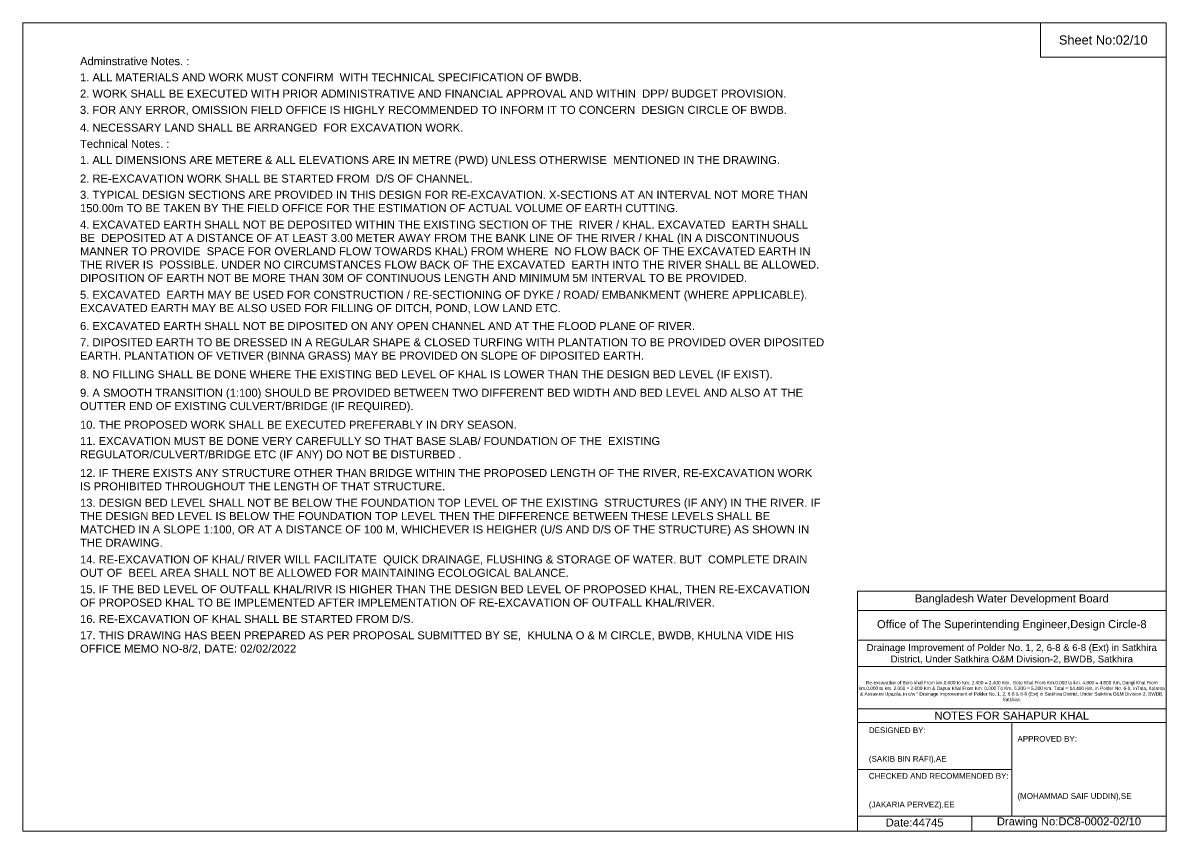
# Model space of a CAD drawing. Header units: inches. Extents: x 91000 to 208000, y -5656 to 20000.
# Drawn here: x 110000 to 118000, y 14344 to 20000 of the extents above; entities that cross this region are included whole.
import ezdxf

# ---------------------------------------------------------------- set-up
doc = ezdxf.new("R2010")
doc.units = ezdxf.units.IN
doc.header["$LTSCALE"] = 7
doc.header["$MEASUREMENT"] = 0
doc.layers.add('Cross Section Labels', color=7, linetype='Continuous', lineweight=9)
doc.styles.get("Standard").update_dxf_attribs({"font": 'arial.ttf'})

msp = doc.modelspace()

# ---------------------------------------------------------------- linework, layer by layer
at = {"layer": 'Cross Section Labels'}
for points in [[(110000, 20000), (118000, 20000), (118000, 14344), (110000, 14344)], [(117120, 20000), (118000, 20000), (118000, 19760), (117120, 19760)]]:
    msp.add_lwpolyline(points, close=True, dxfattribs=at)
for points in [[(115840, 14344), (115840, 16024), (118000, 16024)], [(115840, 15888), (118000, 15888)], [(115840, 15680), (118000, 15680)], [(115840, 15496), (118000, 15496)], [(115840, 15200), (118000, 15200)], [(115840, 15104), (118000, 15104)], [(116920, 15104), (116920, 14448)], [(115840, 14776), (116920, 14776)], [(115840, 14448), (118000, 14448)], [(116640, 14448), (116640, 14344)]]:
    msp.add_lwpolyline(points, dxfattribs=at)

# ---------------------------------------------------------------- texts
at = {"layer": 'Cross Section Labels', "attachment_point": 5}
for s, insert, char_height in [('Sheet No:02/10', (117560, 19880), 64), ('Bangladesh Water Development Board', (116920, 15964), 56), ('Office of The Superintending Engineer,Design Circle-8', (116920, 15784), 56)]:
    msp.add_mtext(s, dxfattribs=dict(at, insert=insert, char_height=char_height))
at = {"layer": 'Cross Section Labels'}
for s, insert, char_height, width, attachment_point in [('Adminstrative Notes. :', (110400, 19760), 56, 5200, 1), ('1. ALL MATERIALS AND WORK MUST CONFIRM  WITH TECHNICAL SPECIFICATION OF BWDB.', (110400, 19647.1), 56, 5200, 1), ('2. WORK SHALL BE EXECUTED WITH PRIOR ADMINISTRATIVE AND FINANCIAL APPROVAL AND WITHIN  DPP/ BUDGET PROVISION.', (110400, 19533.1), 56, 5200, 1), ('3. FOR ANY ERROR, OMISSION FIELD OFFICE IS HIGHLY RECOMMENDED TO INFORM IT TO CONCERN  DESIGN CIRCLE OF BWDB.', (110400, 19419.2), 56, 5200, 1), ('4. NECESSARY LAND SHALL BE ARRANGED  FOR EXCAVATION WORK. ', (110400, 19295.1), 56, 5200, 1), ('Technical Notes. :', (110400, 19181.2), 56, 5200, 1), ('1. ALL DIMENSIONS ARE METERE & ALL ELEVATIONS ARE IN METRE (PWD) UNLESS OTHERWISE  MENTIONED IN THE DRAWING.', (110400, 19068.3), 56, 5200, 1), ('2. RE-EXCAVATION WORK SHALL BE STARTED FROM  D/S OF CHANNEL.', (110400, 18938.8), 56, 5200, 1), ('3. TYPICAL DESIGN SECTIONS ARE PROVIDED IN THIS DESIGN FOR RE-EXCAVATION. X-SECTIONS AT AN INTERVAL NOT MORE THAN 150.00m TO BE TAKEN BY THE FIELD OFFICE FOR THE ESTIMATION OF ACTUAL VOLUME OF EARTH CUTTING.', (110400, 18824.8), 56, 5200, 1), ('4. EXCAVATED EARTH SHALL NOT BE DEPOSITED WITHIN THE EXISTING SECTION OF THE  RIVER / KHAL. EXCAVATED  EARTH SHALL BE  DEPOSITED AT A DISTANCE OF AT LEAST 3.00 METER AWAY FROM THE BANK LINE OF THE RIVER / KHAL (IN A DISCONTINUOUS  MANNER TO PROVIDE  SPACE FOR OVERLAND FLOW TOWARDS KHAL) FROM WHERE  NO FLOW BACK OF THE EXCAVATED EARTH IN THE RIVER IS  POSSIBLE. UNDER NO CIRCUMSTANCES FLOW BACK OF THE EXCAVATED  EARTH INTO THE RIVER SHALL BE ALLOWED. DIPOSITION OF EARTH NOT BE MORE THAN 30M OF CONTINUOUS LENGTH AND MINIMUM 5M INTERVAL TO BE PROVIDED.', (110400, 18616.6), 56, 5200, 1), ('5. EXCAVATED  EARTH MAY BE USED FOR CONSTRUCTION / RE-SECTIONING OF DYKE / ROAD/ EMBANKMENT (WHERE APPLICABLE). EXCAVATED EARTH MAY BE ALSO USED FOR FILLING OF DITCH, POND, LOW LAND ETC.', (110400, 18125.3), 56, 5200, 1), ('6. EXCAVATED EARTH SHALL NOT BE DIPOSITED ON ANY OPEN CHANNEL AND AT THE FLOOD PLANE OF RIVER.', (110400, 17906.9), 56, 5200, 1), ('7. DIPOSITED EARTH TO BE DRESSED IN A REGULAR SHAPE & CLOSED TURFING WITH PLANTATION TO BE PROVIDED OVER DIPOSITED EARTH. PLANTATION OF VETIVER (BINNA GRASS) MAY BE PROVIDED ON SLOPE OF DIPOSITED EARTH.^J', (110400, 17792.9), 56, 5200, 1), ('8. NO FILLING SHALL BE DONE WHERE THE EXISTING BED LEVEL OF KHAL IS LOWER THAN THE DESIGN BED LEVEL (IF EXIST).', (110400, 17569.1), 56, 5200, 1), ('9. A SMOOTH TRANSITION (1:100) SHOULD BE PROVIDED BETWEEN TWO DIFFERENT BED WIDTH AND BED LEVEL AND ALSO AT THE OUTTER END OF EXISTING CULVERT/BRIDGE (IF REQUIRED).', (110400, 17439.7), 56, 5200, 1), ('10. THE PROPOSED WORK SHALL BE EXECUTED PREFERABLY IN DRY SEASON.', (110400, 17215.9), 56, 5200, 1), ('11. EXCAVATION MUST BE DONE VERY CAREFULLY SO THAT BASE SLAB/ FOUNDATION OF THE  EXISTING REGULATOR/CULVERT/BRIDGE ETC (IF ANY) DO NOT BE DISTURBED .^J', (110400, 17102), 56, 5200, 1), ('12. IF THERE EXISTS ANY STRUCTURE OTHER THAN BRIDGE WITHIN THE PROPOSED LENGTH OF THE RIVER, RE-EXCAVATION WORK IS PROHIBITED THROUGHOUT THE LENGTH OF THAT STRUCTURE.', (110400, 16878.2), 56, 5200, 1), ('13. DESIGN BED LEVEL SHALL NOT BE BELOW THE FOUNDATION TOP LEVEL OF THE EXISTING  STRUCTURES (IF ANY) IN THE RIVER. IF THE DESIGN BED LEVEL IS BELOW THE FOUNDATION TOP LEVEL THEN THE DIFFERENCE BETWEEN THESE LEVELS SHALL BE MATCHED IN A SLOPE 1:100, OR AT A DISTANCE OF 100 M, WHICHEVER IS HEIGHER (U/S AND D/S OF THE STRUCTURE) AS SHOWN IN THE DRAWING.', (110400, 16669.9), 56, 5200, 1), ('14. RE-EXCAVATION OF KHAL/ RIVER WILL FACILITATE  QUICK DRAINAGE, FLUSHING & STORAGE OF WATER. BUT  COMPLETE DRAIN OUT OF  BEEL AREA SHALL NOT BE ALLOWED FOR MAINTAINING ECOLOGICAL BALANCE.', (110400, 16273), 56, 5200, 1), ('15. IF THE BED LEVEL OF OUTFALL KHAL/RIVR IS HIGHER THAN THE DESIGN BED LEVEL OF PROPOSED KHAL, THEN RE-EXCAVATION OF PROPOSED KHAL TO BE IMPLEMENTED AFTER IMPLEMENTATION OF RE-EXCAVATION OF OUTFALL KHAL/RIVER.', (110400, 16064.7), 56, 5200, 1), ('16. RE-EXCAVATION OF KHAL SHALL BE STARTED FROM D/S.', (110400, 15856.5), 56, 5200, 1), ('17. THIS DRAWING HAS BEEN PREPARED AS PER PROPOSAL SUBMITTED BY SE,  KHULNA O & M CIRCLE, BWDB, KHULNA VIDE HIS OFFICE MEMO NO-8/2, DATE: 02/02/2022 ', (110400, 15742.5), 56, 5200, 1), ('Drainage Improvement of Polder No. 1, 2, 6-8 & 6-8 (Ext) in Satkhira District, Under Satkhira O&M Division-2, BWDB, Satkhira', (116920, 15584), 48, 2240, 5), ('Re-excavation of Boro khal From km.0.000 to Km. 2.400 = 2.400 Km , Soto Khal From Km.0.000 to km. 4.800 = 4.800 Km, Dangi Khal From km.0.000 to km. 2.000 = 2.000 Km & Dapua Khal From Km. 0.000 To Km. 5.200 = 5.200 Km. Total = 14.400 Km. in Polder No. 6-8, InTala, Kolaroa & Assasuni Upazila, in c/w “ Drainage Improvement of Polder No. 1, 2, 6-8 & 6-8 (Ext) in Satkhira District, Under Satkhira O&M Division-2, BWDB, Satkhira.', (116920, 15324), 23.565, 2160, 5), ('NOTES FOR SAHAPUR KHAL', (116920, 15152), 56, 2240, 5), ('DESIGNED BY:^J^J^J(SAKIB BIN RAFI),AE', (115920, 14944), 40, 1120, 4), ('APPROVED BY:^J^J^J^J^J^J(MOHAMMAD SAIF UDDIN),SE', (116960, 14784), 40, 1120, 4), ('CHECKED AND RECOMMENDED BY:^J^J^J(JAKARIA PERVEZ),EE', (115920, 14624), 40, 1120, 4), ('Date:44745', (116240, 14404), 56, 1120, 5), ('Drawing No:DC8-0002-02/10', (117320, 14404), 56, 1760, 5)]:
    msp.add_mtext(s, dxfattribs=dict(at, insert=insert, char_height=char_height, width=width, attachment_point=attachment_point))

doc.saveas('drawing.dxf')
